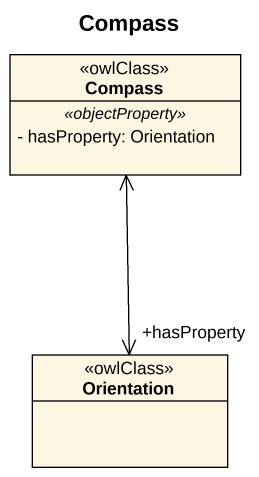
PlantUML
@startuml
title Compass
hide circle
hide empty members
skinparam classAttributeIconSize 0
class Compass <<owlClass>> {
  .. <<objectProperty>> ..
  - hasProperty: Orientation
}
class Orientation <<owlClass>>
Compass <--> "+hasProperty" Orientation
@enduml
